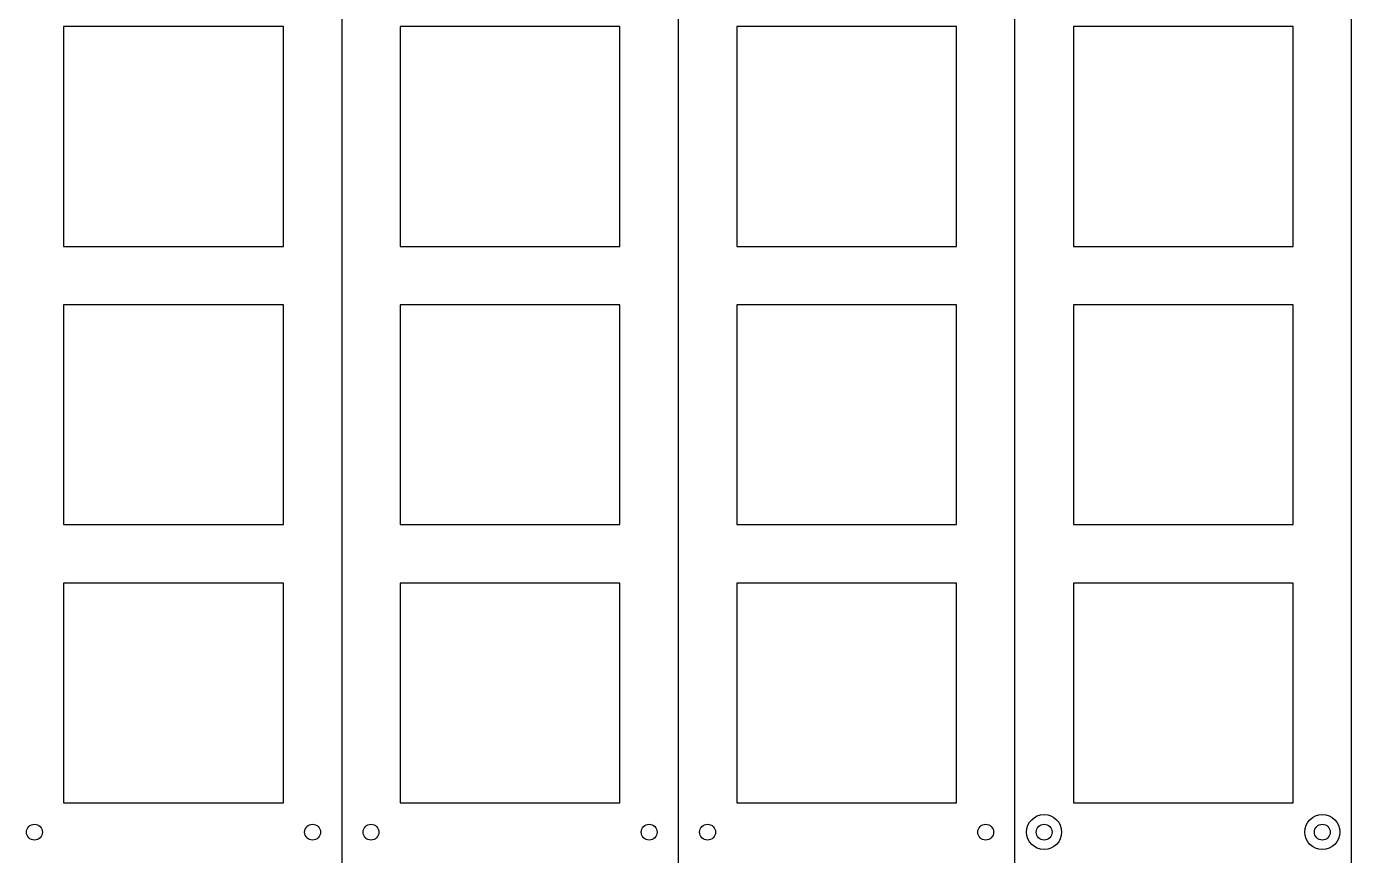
# Model space of a CAD drawing. Extents: x 0 to 323, y 0 to 407.
# Drawn here: x 163.9 to 322.6, y 100.7 to 200 of the extents above; entities that cross this region are included whole.
import ezdxf

# ---------------------------------------------------------------- set-up
doc = ezdxf.new("R2010")
doc.units = 0
for name, color, linetype in [('BORDER', 7, 'CONTINUOUS'), ('ENGRAVE-SCREWS', 1, 'CONTINUOUS'), ('GRID_LED', 6, 'CONTINUOUS'), ('SCREWS-BORDER', 3, 'CONTINUOUS')]:
    doc.layers.add(name, color=color, linetype=linetype)

msp = doc.modelspace()

# ---------------------------------------------------------------- linework, layer by layer
at = {"layer": 'BORDER'}
for p, q in [((201.65, 406.96), (201.65, 0)), ((241.98, 0), (241.98, 406.96)), ((282.31, 0), (282.31, 406.96)), ((322.64, 0), (322.64, 406.96))]:
    msp.add_line(p, q, dxfattribs=at)
at = {"layer": 'ENGRAVE-SCREWS'}
for centre in [(285.81, 103.49), (319.14, 103.49)]:
    msp.add_circle(centre, 2.1, dxfattribs=at)
at = {"layer": 'GRID_LED'}
for p, q in [((168.32, 199.98), (168.32, 173.65)), ((194.65, 199.98), (168.32, 199.98)), ((194.65, 173.65), (194.65, 199.98)), ((208.65, 199.98), (208.65, 173.65)), ((234.98, 199.98), (208.65, 199.98)), ((234.98, 173.65), (234.98, 199.98)), ((248.98, 199.98), (248.98, 173.65)), ((275.31, 199.98), (248.98, 199.98)), ((275.31, 173.65), (275.31, 199.98)), ((289.31, 199.98), (289.31, 173.65)), ((315.64, 199.98), (289.31, 199.98)), ((315.64, 173.65), (315.64, 199.98)), ((168.32, 173.65), (194.65, 173.65)), ((208.65, 173.65), (234.98, 173.65)), ((248.98, 173.65), (275.31, 173.65)), ((289.31, 173.65), (315.64, 173.65)), ((168.32, 166.65), (168.32, 140.32)), ((194.65, 166.65), (168.32, 166.65)), ((194.65, 140.32), (194.65, 166.65)), ((208.65, 166.65), (208.65, 140.32)), ((234.98, 166.65), (208.65, 166.65)), ((234.98, 140.32), (234.98, 166.65)), ((248.98, 166.65), (248.98, 140.32)), ((275.31, 166.65), (248.98, 166.65)), ((275.31, 140.32), (275.31, 166.65)), ((289.31, 166.65), (289.31, 140.32)), ((315.64, 166.65), (289.31, 166.65)), ((315.64, 140.32), (315.64, 166.65)), ((168.32, 140.32), (194.65, 140.32)), ((208.65, 140.32), (234.98, 140.32)), ((248.98, 140.32), (275.31, 140.32)), ((289.31, 140.32), (315.64, 140.32)), ((168.32, 133.32), (168.32, 106.99)), ((194.65, 133.32), (168.32, 133.32)), ((194.65, 106.99), (194.65, 133.32)), ((208.65, 133.32), (208.65, 106.99)), ((234.98, 133.32), (208.65, 133.32)), ((234.98, 106.99), (234.98, 133.32)), ((248.98, 133.32), (248.98, 106.99)), ((275.31, 133.32), (248.98, 133.32)), ((275.31, 106.99), (275.31, 133.32)), ((289.31, 133.32), (289.31, 106.99)), ((315.64, 133.32), (289.31, 133.32)), ((315.64, 106.99), (315.64, 133.32)), ((168.32, 106.99), (194.65, 106.99)), ((208.65, 106.99), (234.98, 106.99)), ((248.98, 106.99), (275.31, 106.99)), ((289.31, 106.99), (315.64, 106.99))]:
    msp.add_line(p, q, dxfattribs=at)
at = {"layer": 'SCREWS-BORDER'}
for centre in [(164.82, 103.49), (198.15, 103.49), (205.15, 103.49), (238.48, 103.49), (245.48, 103.49), (278.81, 103.49), (285.81, 103.49), (319.14, 103.49)]:
    msp.add_circle(centre, 0.95, dxfattribs=at)

doc.saveas('drawing.dxf')
